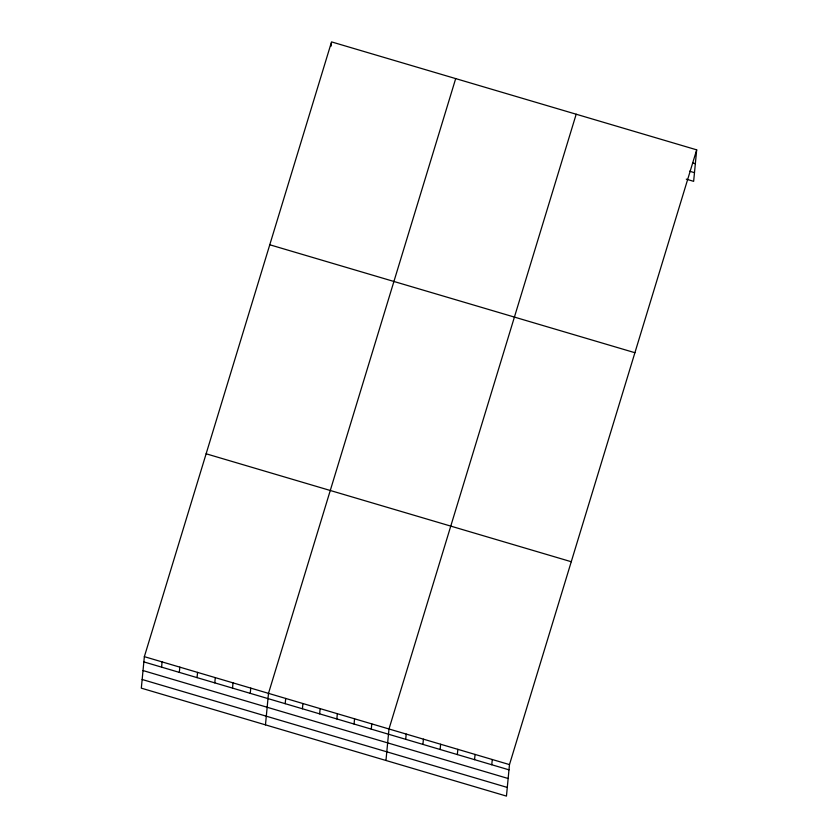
<?xml version="1.0" encoding="UTF-8"?>
<svg xmlns="http://www.w3.org/2000/svg" width="838" height="838" viewBox="0 0 838 838"><rect width="100%" height="100%" fill="white"/><g stroke="black" fill="none" stroke-linecap="round" stroke-linejoin="round"><path stroke-width="1.26" d="M144.356 656.657L141.318 688.155L506.456 796.1L509.483 764.602L696.682 149.845L331.544 41.9L144.356 656.657L509.483 764.602M161.587 667.132L162.09 661.905M179.322 672.38L179.824 667.142M197.056 677.628L197.559 672.39M214.79 682.865L215.293 677.638M232.524 688.113L233.027 682.876M250.258 693.351L250.761 688.124M265.468 724.86L268.495 693.361L455.694 78.604M331.146 46.09L331.45 42.948M285.203 703.679L285.706 698.452M302.424 708.77L302.927 703.543M319.634 713.861L320.137 708.634M336.845 718.952L337.347 713.714M354.065 724.042L354.568 718.805M371.276 729.123L371.779 723.896M385.962 760.475L388.989 728.987L576.188 114.219M405.697 739.305L406.21 734.078M422.918 744.395L423.42 739.158M440.128 749.486L440.631 744.249M457.339 754.567L457.841 749.34M474.559 759.657L475.062 754.43M491.77 764.748L492.273 759.521M696.682 149.845L693.644 181.343L686.27 179.154M692.879 163.012L695.341 163.745M689.569 171.214L694.482 172.67M269.773 244.769L634.911 352.714M206.127 453.787L571.265 561.732M143.843 661.894L508.98 769.839M143.015 670.557L508.153 778.502M142.156 679.492L507.294 787.437"/></g></svg>
